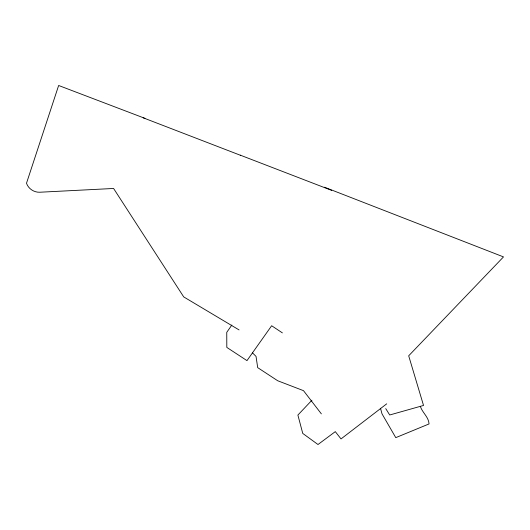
<?xml version="1.0" encoding="UTF-8"?>
<svg xmlns="http://www.w3.org/2000/svg" width="530" height="530" viewBox="0 0 530 530"><rect width="100%" height="100%" fill="white"/><g stroke="black" fill="none" stroke-linecap="round" stroke-linejoin="round"><path stroke-width="0.79" d="M231.862 325.016L226.754 332.337L226.814 347.402L246.987 360.625L271.651 325.745L282.391 332.886M311.918 400.229L297.886 415.063L302.756 433.427L317.993 444.518L335.298 431.632L341.022 438.926L386.714 403.827M324.459 187.203L503.5 256.904L408.69 355.802L423.53 405.45L389.702 414.983L385.734 408.603M144.935 118.349L58.644 85.482L26.5 183.234C28.342 188.706 34.019 192.503 39.77 192.231L113.592 188.468L183.711 296.899L239.063 329.918M240.328 155.171L331.667 190.376M143.186 117.799L240.481 155.297M252.598 352.967L256.03 356.405L257.693 367.634L277.707 380.752L303.491 390.656L321.359 413.864M420.336 406.311C422.33 412.751 428.624 416.838 429.055 423.94L395.771 437.641L382.004 413.824L380.5 408.252"/></g></svg>
